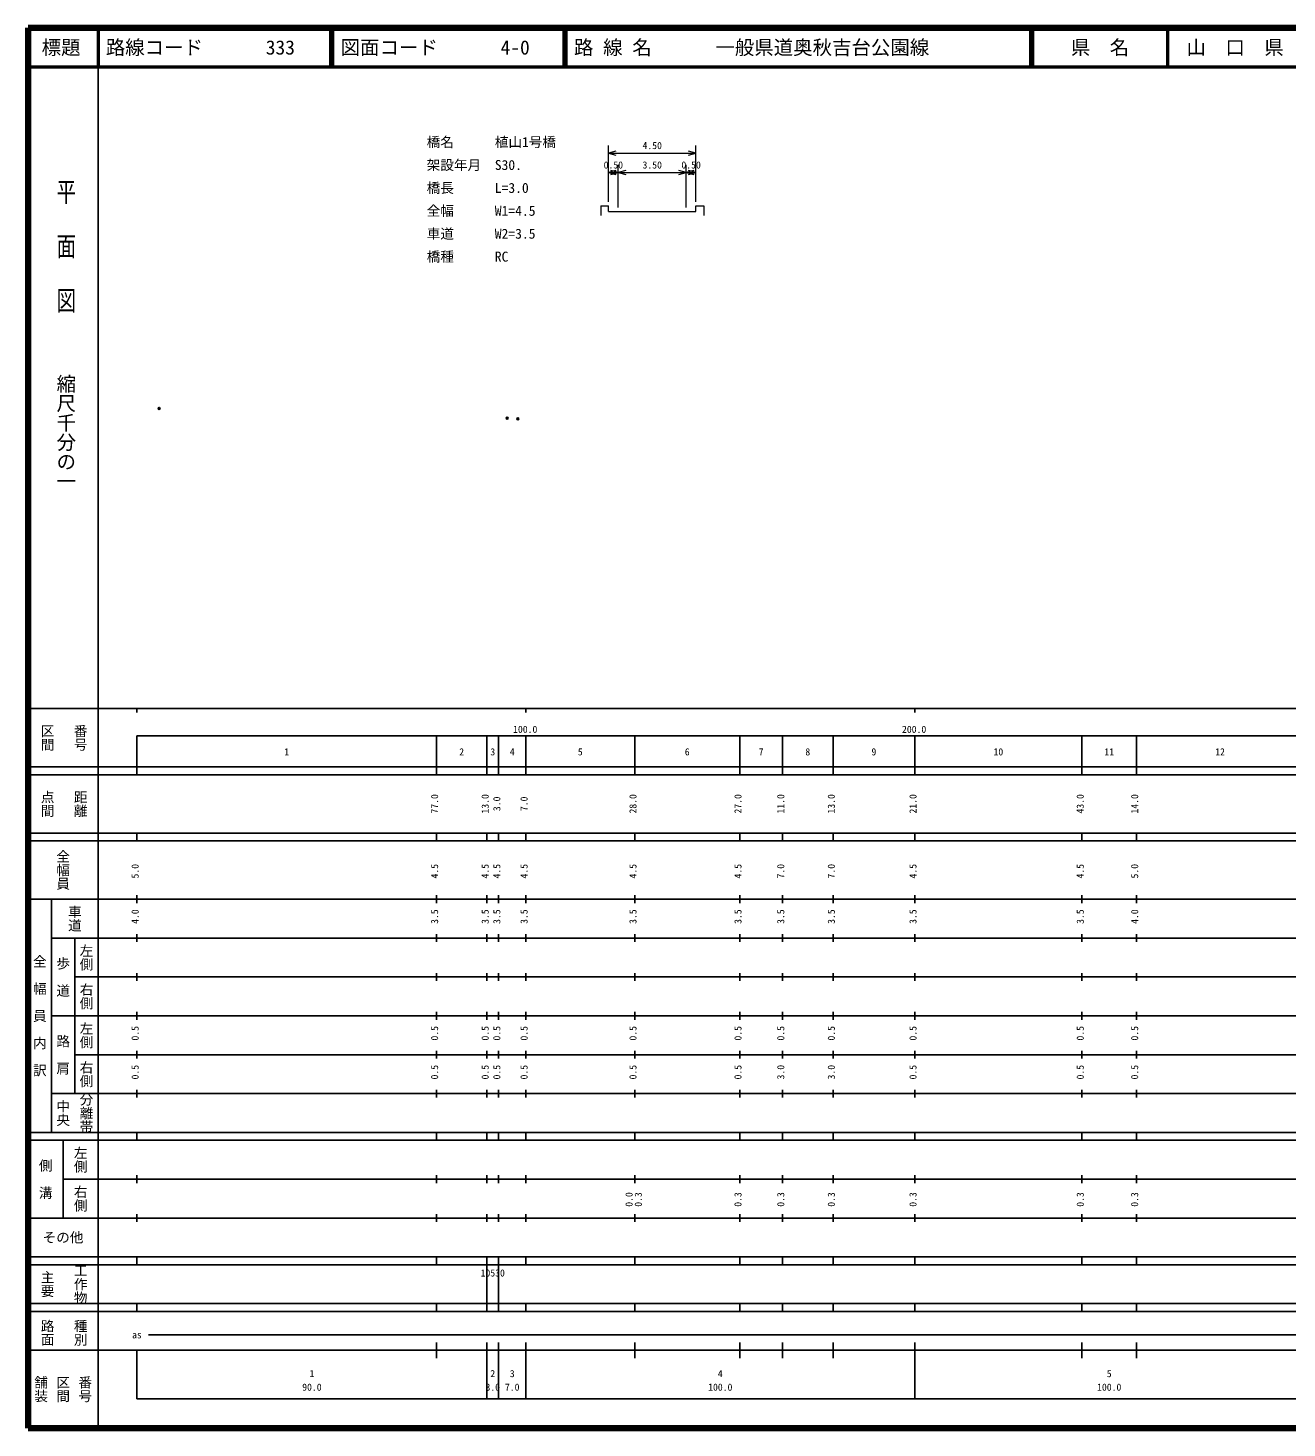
# Model space of a CAD drawing. Units: millimetres on the paper, with parts at other scales. Extents: x 40 to 680, y 20 to 380.
# Drawn here: x 40 to 363.7, y 20 to 380 of the extents above; entities that cross this region are included whole.
import ezdxf
from ezdxf.enums import TextEntityAlignment as Align

# ---------------------------------------------------------------- set-up
doc = ezdxf.new("R2010")
doc.units = ezdxf.units.MM
doc.header["$PDMODE"] = 32
doc.header["$PDSIZE"] = 0.5
doc.layers.add('S-OTRS', color=6, linetype='Continuous')
doc.layers.add('S-TTL-TXT', color=7, linetype='Continuous')
for name, color, linetype, lineweight in [('S-STR-HTXT', 7, 'Continuous', 13), ('S-TTL', 2, 'Continuous', 140), ('S-TTL-BAND', 7, 'Continuous', 25), ('S-TTL-LINE', 7, 'Continuous', 50)]:
    doc.layers.add(name, color=color, linetype=linetype, lineweight=lineweight)
doc.styles.add('@ＭＳ ゴシック', font='')
doc.styles.add('ＭＳ ゴシック', font='')
doc.styles.get('@ＭＳ ゴシック').set_extended_font_data('@MS Gothic')
doc.styles.get('ＭＳ ゴシック').set_extended_font_data('MS Gothic')

msp = doc.modelspace()

# ---------------------------------------------------------------- linework, layer by layer
at = {"layer": 'S-OTRS'}
for p in [(73.691, 282.185), (163.201, 279.647), (165.946, 279.515)]:
    msp.add_point(p, dxfattribs=at)
at = {"layer": 'S-STR-HTXT'}
for p, q in [((189.251, 335.314), (189.251, 349.814)), ((211.751, 335.314), (211.751, 349.814)), ((191.183, 348.331), (189.251, 347.814)), ((189.251, 347.814), (211.751, 347.814)), ((189.251, 347.814), (191.183, 347.296)), ((211.751, 347.814), (209.819, 348.331)), ((209.819, 347.296), (211.751, 347.814)), ((191.183, 343.331), (189.251, 342.814)), ((189.251, 342.814), (191.751, 342.814)), ((189.251, 342.814), (191.183, 342.296)), ((191.751, 342.814), (189.819, 343.331)), ((189.819, 342.296), (191.751, 342.814)), ((191.751, 333.814), (191.751, 344.814)), ((193.683, 343.331), (191.751, 342.814)), ((191.751, 342.814), (209.251, 342.814)), ((191.751, 342.814), (193.683, 342.296)), ((209.251, 342.814), (207.319, 343.331)), ((207.319, 342.296), (209.251, 342.814)), ((209.251, 333.814), (209.251, 344.814)), ((211.183, 343.331), (209.251, 342.814)), ((209.251, 342.814), (211.751, 342.814)), ((209.251, 342.814), (211.183, 342.296)), ((211.751, 342.814), (209.819, 343.331)), ((209.819, 342.296), (211.751, 342.814)), ((187.251, 334.314), (189.251, 334.314)), ((187.251, 334.314), (187.251, 331.814)), ((189.251, 332.814), (189.251, 334.314)), ((189.251, 332.814), (191.751, 332.814)), ((191.751, 332.814), (209.251, 332.814)), ((209.251, 332.814), (211.751, 332.814)), ((211.751, 332.814), (211.751, 334.314)), ((211.751, 334.314), (213.751, 334.314)), ((213.751, 334.314), (213.751, 331.814))]:
    msp.add_line(p, q, dxfattribs=at)
at = {"layer": 'S-TTL'}
for p, q in [((40, 380), (40, 20)), ((680, 380), (40, 380)), ((40, 20), (680, 20))]:
    msp.add_line(p, q, dxfattribs=at)
at = {"layer": 'S-TTL-BAND'}
for p, q in [((58, 370), (58, 20)), ((40, 205), (579, 205)), ((68, 205), (68, 204)), ((168, 205), (168, 204)), ((268, 205), (268, 204)), ((68, 198), (579, 198)), ((68, 198), (68, 188)), ((145, 188), (145, 198)), ((158, 188), (158, 198)), ((161, 188), (161, 198)), ((168, 188), (168, 198)), ((196, 188), (196, 198)), ((223, 188), (223, 198)), ((234, 188), (234, 198)), ((247, 188), (247, 198)), ((268, 188), (268, 198)), ((311, 188), (311, 198)), ((325, 188), (325, 198)), ((40, 190), (579, 190)), ((40, 188), (579, 188)), ((40, 173), (579, 173)), ((68, 171), (68, 173)), ((145, 171), (145, 173)), ((158, 171), (158, 173)), ((161, 171), (161, 173)), ((168, 171), (168, 173)), ((196, 171), (196, 173)), ((223, 171), (223, 173)), ((234, 171), (234, 173)), ((247, 171), (247, 173)), ((268, 171), (268, 173)), ((311, 171), (311, 173)), ((325, 171), (325, 173)), ((40, 171), (579, 171)), ((40, 156), (579, 156)), ((46, 96), (46, 156)), ((68, 155), (68, 157)), ((145, 155), (145, 157)), ((158, 155), (158, 157)), ((161, 155), (161, 157)), ((168, 155), (168, 157)), ((196, 155), (196, 157)), ((223, 155), (223, 157)), ((234, 155), (234, 157)), ((247, 155), (247, 157)), ((268, 155), (268, 157)), ((311, 155), (311, 157)), ((325, 155), (325, 157)), ((46, 146), (579, 146)), ((52, 146), (52, 106)), ((68, 145), (68, 147)), ((145, 145), (145, 147)), ((158, 145), (158, 147)), ((161, 145), (161, 147)), ((168, 145), (168, 147)), ((196, 145), (196, 147)), ((223, 145), (223, 147)), ((234, 145), (234, 147)), ((247, 145), (247, 147)), ((268, 145), (268, 147)), ((311, 145), (311, 147)), ((325, 145), (325, 147)), ((68, 135), (68, 137)), ((145, 135), (145, 137)), ((158, 135), (158, 137)), ((161, 135), (161, 137)), ((168, 135), (168, 137)), ((196, 135), (196, 137)), ((223, 135), (223, 137)), ((234, 135), (234, 137)), ((247, 135), (247, 137)), ((268, 135), (268, 137)), ((311, 135), (311, 137)), ((325, 135), (325, 137)), ((52, 136), (579, 136)), ((46, 126), (579, 126)), ((68, 125), (68, 127)), ((145, 125), (145, 127)), ((158, 125), (158, 127)), ((161, 125), (161, 127)), ((168, 125), (168, 127)), ((196, 125), (196, 127)), ((223, 125), (223, 127)), ((234, 125), (234, 127)), ((247, 125), (247, 127)), ((268, 125), (268, 127)), ((311, 125), (311, 127)), ((325, 125), (325, 127)), ((52, 116), (579, 116)), ((68, 115), (68, 117)), ((145, 115), (145, 117)), ((158, 115), (158, 117)), ((161, 115), (161, 117)), ((168, 115), (168, 117)), ((196, 115), (196, 117)), ((223, 115), (223, 117)), ((234, 115), (234, 117)), ((247, 115), (247, 117)), ((268, 115), (268, 117)), ((311, 115), (311, 117)), ((325, 115), (325, 117)), ((46, 106), (579, 106)), ((68, 105), (68, 107)), ((145, 105), (145, 107)), ((158, 105), (158, 107)), ((161, 105), (161, 107)), ((168, 105), (168, 107)), ((196, 105), (196, 107)), ((223, 105), (223, 107)), ((234, 105), (234, 107)), ((247, 105), (247, 107)), ((268, 105), (268, 107)), ((311, 105), (311, 107)), ((325, 105), (325, 107)), ((40, 96), (579, 96)), ((40, 94), (579, 94)), ((49, 94), (49, 74)), ((68, 94), (68, 96)), ((145, 94), (145, 96)), ((158, 94), (158, 96)), ((161, 94), (161, 96)), ((168, 94), (168, 96)), ((196, 94), (196, 96)), ((223, 94), (223, 96)), ((234, 94), (234, 96)), ((247, 94), (247, 96)), ((268, 94), (268, 96)), ((311, 94), (311, 96)), ((325, 94), (325, 96)), ((49, 84), (579, 84)), ((68, 83), (68, 85)), ((145, 83), (145, 85)), ((158, 83), (158, 85)), ((161, 83), (161, 85)), ((168, 83), (168, 85)), ((196, 83), (196, 85)), ((223, 83), (223, 85)), ((234, 83), (234, 85)), ((247, 83), (247, 85)), ((268, 83), (268, 85)), ((311, 83), (311, 85)), ((325, 83), (325, 85)), ((40, 74), (579, 74)), ((68, 73), (68, 75)), ((145, 73), (145, 75)), ((158, 73), (158, 75)), ((161, 73), (161, 75)), ((168, 73), (168, 75)), ((196, 73), (196, 75)), ((223, 73), (223, 75)), ((234, 73), (234, 75)), ((247, 73), (247, 75)), ((268, 73), (268, 75)), ((311, 73), (311, 75)), ((325, 73), (325, 75)), ((40, 64), (579, 64)), ((40, 62), (579, 62)), ((68, 62), (68, 64)), ((145, 62), (145, 64)), ((158, 62), (158, 64)), ((158, 52), (158, 62)), ((161, 62), (161, 64)), ((161, 52), (161, 62)), ((168, 62), (168, 64)), ((196, 62), (196, 64)), ((223, 62), (223, 64)), ((234, 62), (234, 64)), ((247, 62), (247, 64)), ((268, 62), (268, 64)), ((311, 62), (311, 64)), ((325, 62), (325, 64)), ((40, 52), (579, 52)), ((68, 50), (68, 52)), ((145, 50), (145, 52)), ((158, 50), (158, 52)), ((161, 50), (161, 52)), ((168, 50), (168, 52)), ((196, 50), (196, 52)), ((223, 50), (223, 52)), ((234, 50), (234, 52)), ((247, 50), (247, 52)), ((268, 50), (268, 52)), ((311, 50), (311, 52)), ((325, 50), (325, 52)), ((40, 50), (579, 50)), ((71, 44), (565, 44)), ((40, 40), (579, 40)), ((68, 40), (68, 27.5)), ((145, 38), (145, 42)), ((158, 27.5), (158, 42)), ((161, 27.5), (161, 42)), ((168, 27.5), (168, 42)), ((196, 38), (196, 42)), ((223, 38), (223, 42)), ((234, 38), (234, 42)), ((247, 38), (247, 42)), ((268, 27.5), (268, 42)), ((311, 38), (311, 42)), ((325, 38), (325, 42)), ((68, 27.5), (579, 27.5))]:
    msp.add_line(p, q, dxfattribs=at)
at = {"layer": 'S-TTL-LINE'}
for p, q in [((58, 380), (58, 370)), ((117.75, 380), (117.75, 370)), ((118.25, 380), (118.25, 370)), ((177.75, 380), (177.75, 370)), ((178.25, 380), (178.25, 370)), ((297.75, 380), (297.75, 370)), ((298.25, 380), (298.25, 370)), ((333, 380), (333, 370)), ((40, 370), (680, 370))]:
    msp.add_line(p, q, dxfattribs=at)

# ---------------------------------------------------------------- texts
at = {"layer": 'S-STR-HTXT', "style": 'ＭＳ ゴシック'}
for s, p in [('橋名\u3000\u3000\u3000植山1号橋', (142.516, 348.616)), ('架設年月\u3000S30.', (142.516, 342.725)), ('橋長\u3000\u3000\u3000L=3.0', (142.516, 336.834)), ('全幅\u3000\u3000\u3000W1=4.5', (142.516, 330.943)), ('車道\u3000\u3000\u3000W2=3.5', (142.516, 325.051)), ('橋種\u3000\u3000\u3000RC', (142.516, 319.16))]:
    msp.add_text(s, height=2.566, dxfattribs=at).set_placement(p, align=Align.BOTTOM_LEFT)
for s, p in [('4.50', (200.501, 348.314)), ('0.50', (190.501, 343.314)), ('3.50', (200.501, 343.314)), ('0.50', (210.501, 343.314))]:
    msp.add_text(s, height=1.833, dxfattribs=at).set_placement(p, align=Align.BOTTOM_CENTER)
at = {"layer": 'S-TTL-BAND', "style": '@ＭＳ ゴシック', "width": 1.4}
msp.add_text('平  面  図', height=3.666, rotation=270, dxfattribs=at).set_placement((49.777, 306.475), align=Align.MIDDLE_RIGHT)
at = {"layer": 'S-TTL-BAND', "style": '@ＭＳ ゴシック'}
msp.add_text('縮尺千分の一', height=3.666, rotation=270, dxfattribs=at).set_placement((49.777, 261.03), align=Align.MIDDLE_RIGHT)
for s, p in [('区間', (45, 197.5)), ('番号', (53.5, 197.5)), ('点間', (45, 180.5)), ('距離', (53.5, 180.5)), ('全幅員', (49, 163.5)), ('車道', (52, 151)), ('左側', (55, 141)), ('全\u3000幅\u3000員\u3000内\u3000訳', (43, 126)), ('歩\u3000道', (49, 136)), ('右側', (55, 131)), ('左側', (55, 121)), ('路\u3000肩', (49, 116)), ('右側', (55, 111)), ('分離帯', (55, 101)), ('中央', (49, 101)), ('左側', (53.5, 89)), ('側\u3000溝', (44.5, 84)), ('右側', (53.5, 79)), ('工作物', (53.5, 57)), ('主要', (45, 57)), ('路面', (45, 44.5)), ('種別', (53.5, 44.5)), ('舗装', (43.333, 30)), ('区間', (49, 30)), ('番号', (54.667, 30))]:
    msp.add_text(s, height=2.566, rotation=270, dxfattribs=at).set_placement(p, align=Align.MIDDLE_CENTER)
at = {"layer": 'S-TTL-BAND', "style": 'ＭＳ ゴシック'}
for s, p in [('100.0', (167.844, 198.195)), ('200.0', (267.844, 198.195)), ('1', (106.5, 192.405)), ('2', (151.5, 192.405)), ('3', (159.5, 192.405)), ('4', (164.5, 192.405)), ('5', (182, 192.405)), ('6', (209.5, 192.405)), ('7', (228.5, 192.405)), ('8', (240.5, 192.405)), ('9', (257.5, 192.405)), ('10', (289.5, 192.405)), ('11', (318, 192.405)), ('12', (346.5, 192.405)), ('as', (68, 42.5)), ('1', (113, 32.523)), ('2', (159.5, 32.523)), ('3', (164.5, 32.523)), ('4', (218, 32.523)), ('5', (318, 32.523)), ('90.0', (113, 29.033)), ('3.0', (159.5, 29.033)), ('7.0', (164.5, 29.033)), ('100.0', (218, 29.033)), ('100.0', (318, 29.033))]:
    msp.add_text(s, height=1.833, dxfattribs=at).set_placement(p, align=Align.BOTTOM_CENTER)
for s, p in [('77.0', (146, 180.5)), ('13.0', (159, 180.5)), ('3.0', (162, 180.5)), ('7.0', (169, 180.5)), ('28.0', (197, 180.5)), ('27.0', (224, 180.5)), ('11.0', (235, 180.5)), ('13.0', (248, 180.5)), ('21.0', (269, 180.5)), ('43.0', (312, 180.5)), ('14.0', (326, 180.5)), ('5.0', (69, 163.174)), ('4.5', (146, 163.174)), ('4.5', (159, 163.174)), ('4.5', (162, 163.174)), ('4.5', (169, 163.174)), ('4.5', (197, 163.174)), ('4.5', (224, 163.174)), ('7.0', (235, 163.174)), ('7.0', (248, 163.174)), ('4.5', (269, 163.174)), ('4.5', (312, 163.174)), ('5.0', (326, 163.174)), ('4.0', (69, 151.5)), ('3.5', (146, 151.5)), ('3.5', (159, 151.5)), ('3.5', (162, 151.5)), ('3.5', (169, 151.5)), ('3.5', (197, 151.5)), ('3.5', (224, 151.5)), ('3.5', (235, 151.5)), ('3.5', (248, 151.5)), ('3.5', (269, 151.5)), ('3.5', (312, 151.5)), ('4.0', (326, 151.5)), ('0.5', (69, 121.5)), ('0.5', (146, 121.5)), ('0.5', (159, 121.5)), ('0.5', (162, 121.5)), ('0.5', (169, 121.5)), ('0.5', (197, 121.5)), ('0.5', (224, 121.5)), ('0.5', (235, 121.5)), ('0.5', (248, 121.5)), ('0.5', (269, 121.5)), ('0.5', (312, 121.5)), ('0.5', (326, 121.5)), ('0.5', (69, 111.5)), ('0.5', (146, 111.5)), ('0.5', (159, 111.5)), ('0.5', (162, 111.5)), ('0.5', (169, 111.5)), ('0.5', (197, 111.5)), ('0.5', (224, 111.5)), ('3.0', (235, 111.5)), ('3.0', (248, 111.5)), ('0.5', (269, 111.5)), ('0.5', (312, 111.5)), ('0.5', (326, 111.5)), ('0.0', (196, 78.764)), ('0.3', (198.37, 78.764)), ('0.3', (224, 78.764)), ('0.3', (235, 78.764)), ('0.3', (248, 78.764)), ('0.3', (269, 78.764)), ('0.3', (312, 78.764)), ('0.3', (326, 78.764))]:
    msp.add_text(s, height=1.833, rotation=90, dxfattribs=at).set_placement(p, align=Align.BOTTOM_CENTER)
msp.add_text('その他', height=2.566, dxfattribs=at).set_placement((49, 69), align=Align.MIDDLE_CENTER)
msp.add_text('10530', height=1.833, dxfattribs=at).set_placement((156.375, 58.405), align=Align.BOTTOM_LEFT)
at = {"layer": 'S-TTL-TXT', "style": 'ＭＳ ゴシック'}
for s, p in [('標題', (48.5, 375)), ('県\u3000名', (315.625, 375)), ('山\u3000口\u3000県', (350.375, 375))]:
    msp.add_text(s, height=3.666, dxfattribs=at).set_placement(p, align=Align.MIDDLE_CENTER)
for s, p in [('路線コード', (60, 375)), ('333', (101.142, 375)), ('図面コード', (120.38, 375)), ('4-0', (161.521, 375)), ('路 線 名', (180.38, 375)), ('一般県道奥秋吉台公園線', (216.734, 375))]:
    msp.add_text(s, height=3.666, dxfattribs=at).set_placement(p, align=Align.MIDDLE_LEFT)

doc.saveas('drawing.dxf')
